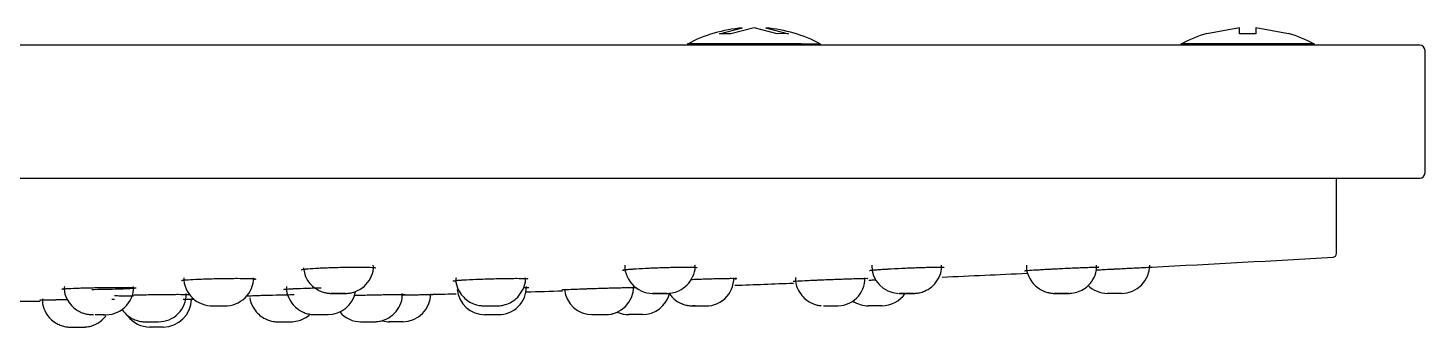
# Model space of a CAD drawing. Header units: millimetres. Extents: x -60 to 7633, y -2614 to 2146.
# Drawn here: x 2473.1 to 2551.8, y 1865.5 to 1882.4 of the extents above; entities that cross this region are included whole.
import ezdxf

# ---------------------------------------------------------------- set-up
doc = ezdxf.new("R2010")
doc.units = ezdxf.units.MM
doc.layers.get('0').update_dxf_attribs({"color": 250})

msp = doc.modelspace()

# ---------------------------------------------------------------- linework, layer by layer
at = {"linetype": 'Continuous'}
for p, q in [((2512.051, 1882.068), (2513.352, 1882.393)), ((2514.002, 1882.393), (2512.701, 1882.068)), ((2515.303, 1882.068), (2514.002, 1882.393)), ((2514.653, 1882.393), (2515.954, 1882.068)), ((2541.367, 1882.393), (2539.527, 1882.068)), ((2541.367, 1882.068), (2541.367, 1882.393)), ((2542.287, 1882.393), (2542.287, 1882.068)), ((2544.127, 1882.068), (2542.287, 1882.393)), ((2551.527, 1881.42), (2342.127, 1881.42)), ((2516.654, 1881.487), (2510.252, 1881.487)), ((2510.252, 1881.487), (2510.252, 1881.42)), ((2512.701, 1882.068), (2512.051, 1882.068)), ((2515.629, 1882.082), (2515.303, 1882.068)), ((2515.954, 1882.068), (2515.629, 1882.082)), ((2516.654, 1881.487), (2517.752, 1881.487)), ((2517.752, 1881.42), (2517.752, 1881.487)), ((2538.077, 1881.42), (2538.077, 1881.487)), ((2545.577, 1881.487), (2538.077, 1881.487)), ((2539.527, 1882.068), (2539.527, 1882.082)), ((2542.287, 1882.068), (2541.367, 1882.068)), ((2544.127, 1882.082), (2544.127, 1882.068)), ((2545.577, 1881.487), (2545.577, 1881.42)), ((2551.827, 1874.22), (2551.827, 1881.12)), ((2342.127, 1873.92), (2551.527, 1873.92)), ((2546.827, 1869.663), (2546.827, 1873.92)), ((2531.742, 1867.42), (2530.93, 1867.42)), ((2534.724, 1867.42), (2533.911, 1867.42)), ((2483.433, 1866.72), (2484.184, 1866.72)), ((2483.499, 1866.72), (2483.901, 1866.72)), ((2498.758, 1866.72), (2499.551, 1866.72)), ((2498.786, 1866.72), (2499.521, 1866.72)), ((2510.518, 1866.72), (2510.57, 1866.72)), ((2510.536, 1866.72), (2511.269, 1866.72)), ((2510.673, 1866.72), (2511.152, 1866.72)), ((2511.291, 1866.72), (2511.312, 1866.72)), ((2517.91, 1866.72), (2518.705, 1866.72)), ((2517.93, 1866.72), (2518.363, 1866.72)), ((2517.935, 1866.72), (2518.171, 1866.72)), ((2518.163, 1866.72), (2518.546, 1866.72)), ((2521.227, 1866.72), (2520.431, 1866.72)), ((2476.874, 1866.22), (2477.363, 1866.22)), ((2479.728, 1865.82), (2480.428, 1865.82)), ((2487.127, 1865.82), (2487.929, 1865.82)), ((2487.16, 1865.82), (2487.68, 1865.82)), ((2489.203, 1866.22), (2490.005, 1866.22)), ((2489.271, 1866.22), (2489.977, 1866.22)), ((2491.822, 1865.82), (2492.623, 1865.82)), ((2491.857, 1865.82), (2492.569, 1865.82)), ((2494.225, 1865.82), (2493.423, 1865.82)), ((2498.816, 1866.22), (2499.62, 1866.22)), ((2498.847, 1866.22), (2499.373, 1866.22)), ((2504.859, 1866.22), (2505.664, 1866.22)), ((2504.892, 1866.22), (2505.302, 1866.22)), ((2504.902, 1866.22), (2505.468, 1866.22)), ((2507.725, 1866.22), (2506.921, 1866.22)), ((2475.438, 1865.52), (2476.238, 1865.52)), ((2475.473, 1865.519), (2475.987, 1865.52)), ((2480.726, 1865.52), (2479.925, 1865.52))]:
    msp.add_line(p, q, dxfattribs=at)
for centre, radius, start, end in [((2514.002, 1874.42), 8, 94.72203, 117.95319), ((2514.002, 1874.42), 8, 62.04681, 85.18071), ((2541.827, 1874.42), 8, 106.70834, 117.95319), ((2541.827, 1874.42), 8, 62.04681, 73.29166), ((2551.527, 1881.12), 0.3, 0, 90), ((2551.527, 1874.22), 0.3, 270, 0), ((2546.627, 1869.663), 0.2, 273.33695, 0), ((2508.315, 1869.016), 1.603, 180.23836, 275.0199), ((2522.196, 1868.98), 1.56, 179.1049, 268.1256), ((2534.716, 1869.02), 1.6, 270.00861, 359.64146), ((2459.327, 3366.92), 1500, 272.946611, 273.336945), ((2483.454, 1868.315), 1.597, 180.3117, 272.22028), ((2484.202, 1868.315), 1.596, 268.67992, 359.55353), ((2511.3, 1868.273), 1.564, 263.53538, 1.19803), ((2459.327, 3366.92), 1500, 272.047271, 272.174218), ((2518.698, 1868.273), 1.557, 265.94291, 1.19706), ((2459.327, 3366.92), 1500, 272.494449, 272.677565), ((2477.456, 1867.791), 1.577, 265.29744, 0.4921), ((2480.447, 1867.375), 1.555, 269.2827, 1.18425), ((2489.977, 1867.817), 1.597, 270.00893, 349.39157), ((2494.192, 1867.42), 1.6, 270.00299, 359.37096), ((2459.327, 3366.92), 1500, 271.398327, 271.447566), ((2498.846, 1867.803), 1.584, 185.70598, 270.05011), ((2499.604, 1867.79), 1.57, 269.43579, 0.56366), ((2459.327, 3366.92), 1500, 271.599086, 271.676171), ((2504.878, 1867.777), 1.557, 185.20239, 270.51347), ((2505.634, 1867.82), 1.6, 270.00125, 359.35617), ((2507.696, 1867.82), 1.6, 269.99972, 345.58501), ((2521.2, 1868.32), 1.6, 269.97395, 325.782), ((2531.529, 1372.029), 495.391, 89.99009, 90.06511), ((2533.939, 1869.02), 1.6, 225.69452, 270.073), ((2459.327, 3366.92), 1500, 270.415445, 270.551406), ((2480.69, 1867.12), 1.6, 270.00344, 359.37095), ((2510.619, 1864.122), 2.599, 88.35277, 91.65899), ((2520.454, 1868.32), 1.6, 236.54089, 270.01327), ((2479.965, 1867.119), 1.6, 217.13701, 270.00767), ((2491.843, 1867.38), 1.561, 220.27112, 270.50734), ((2493.462, 1867.419), 1.6, 255.67246, 270.01905), ((2505.634, 1867.82), 1.6, 270.00125, 294.44135), ((2506.959, 1867.82), 1.6, 245.54243, 270.03381)]:
    msp.add_arc(centre, radius, start, end, dxfattribs=at)
for centre, major_axis, ratio in [((2490.572, 1867.42), (-0.402, 0), 0.000152), ((2508.692, 1867.42), (-0.403, 0), 0.000123), ((2522.596, 1867.42), (-0.405, 0), 0.000087)]:
    msp.add_ellipse(centre, major_axis=major_axis, ratio=ratio, dxfattribs=at)
for points, knots in [([(2488.48, 1868.749), (2488.482, 1868.752), (2488.499, 1868.761), (2488.56, 1868.774), (2488.647, 1868.785), (2488.707, 1868.792), (2488.87, 1868.809), (2489.175, 1868.832), (2489.64, 1868.857), (2489.901, 1868.867), (2490.032, 1868.872)], [0.7980481, 0.7980481, 0.7980481, 0.7980481, 0.8122347, 0.8435452, 0.8592222, 0.8670676, 0.8749193, 0.9372939, 0.9687809, 1, 1, 1, 1]), ([(2488.612, 1868.866), (2488.624, 1868.728), (2488.664, 1868.452), (2488.881, 1868.065), (2489.162, 1867.774), (2489.447, 1867.591), (2489.703, 1867.489), (2489.909, 1867.441), (2490.052, 1867.424), (2490.133, 1867.421), (2490.166, 1867.42), (2490.174, 1867.42), (2490.18, 1867.42), (2490.187, 1867.42), (2490.203, 1867.42), (2490.251, 1867.42), (2490.343, 1867.42), (2490.399, 1867.42), (2490.42, 1867.42)], [0.0453893, 0.0453893, 0.0453893, 0.0453893, 0.1839443, 0.3484255, 0.4848467, 0.6000638, 0.6946766, 0.7675877, 0.8173623, 0.8444209, 0.8499001, 0.8530866, 0.8563849, 0.8619992, 0.8775441, 0.9300462, 0.978898, 1, 1, 1, 1]), ([(2490.032, 1868.872), (2490.169, 1868.877), (2490.439, 1868.886), (2490.853, 1868.896), (2491.255, 1868.902), (2491.757, 1868.905), (2492.289, 1868.898), (2492.61, 1868.878), (2492.674, 1868.861), (2492.68, 1868.854)], [0, 0, 0, 0, 0.0319815, 0.0627738, 0.0935888, 0.1256275, 0.1879663, 0.2503039, 0.2852671, 0.2852671, 0.2852671, 0.2852671]), ([(2490.42, 1867.42), (2490.471, 1867.42), (2490.56, 1867.42), (2490.713, 1867.42), (2490.841, 1867.42), (2490.935, 1867.42), (2490.96, 1867.42), (2490.971, 1867.42), (2490.974, 1867.42), (2490.98, 1867.42), (2491.006, 1867.42), (2491.069, 1867.422), (2491.196, 1867.434), (2491.416, 1867.476), (2491.713, 1867.589), (2492.085, 1867.84), (2492.402, 1868.249), (2492.571, 1868.699), (2492.55, 1868.937), (2492.543, 1869.006)], [0, 0, 0, 0, 0.045487, 0.090878, 0.136068, 0.181275, 0.226973, 0.231257, 0.233871, 0.2357, 0.238846, 0.257934, 0.294126, 0.356671, 0.464658, 0.58553, 0.766089, 0.941395, 1, 1, 1, 1]), ([(2506.657, 1868.708), (2506.619, 1868.712), (2506.566, 1868.726), (2506.684, 1868.751), (2506.91, 1868.774), (2507.052, 1868.785), (2507.141, 1868.792), (2507.377, 1868.809), (2507.761, 1868.832), (2508.286, 1868.857), (2508.562, 1868.867), (2508.699, 1868.872)], [0.713021, 0.713021, 0.713021, 0.713021, 0.7498957, 0.8122347, 0.8435452, 0.8592222, 0.8670676, 0.8749193, 0.9372939, 0.9687809, 1, 1, 1, 1]), ([(2508.455, 1867.42), (2508.5, 1867.42), (2508.579, 1867.42), (2508.733, 1867.42), (2508.877, 1867.42), (2508.997, 1867.42), (2509.061, 1867.42), (2509.084, 1867.42), (2509.089, 1867.42), (2509.093, 1867.42), (2509.096, 1867.42), (2509.103, 1867.42), (2509.12, 1867.42), (2509.158, 1867.421), (2509.25, 1867.427), (2509.46, 1867.455), (2509.826, 1867.572), (2510.254, 1867.874), (2510.566, 1868.346), (2510.709, 1868.764), (2510.677, 1868.973), (2510.672, 1869.008)], [0, 0, 0, 0, 0.044055, 0.088139, 0.131933, 0.175669, 0.219539, 0.241763, 0.2537, 0.256259, 0.257789, 0.259415, 0.263464, 0.272924, 0.293822, 0.34525, 0.462938, 0.635749, 0.800337, 0.971304, 1, 1, 1, 1]), ([(2508.699, 1868.872), (2508.839, 1868.877), (2509.115, 1868.886), (2509.512, 1868.896), (2509.875, 1868.902), (2510.301, 1868.905), (2510.694, 1868.898), (2510.806, 1868.882), (2510.807, 1868.872)], [0, 0, 0, 0, 0.0319815, 0.0627738, 0.0935888, 0.1256275, 0.1879663, 0.2503039, 0.2503039, 0.2503039, 0.2503039]), ([(2520.508, 1868.708), (2520.512, 1868.712), (2520.573, 1868.726), (2520.837, 1868.751), (2521.165, 1868.774), (2521.353, 1868.785), (2521.466, 1868.792), (2521.758, 1868.809), (2522.193, 1868.832), (2522.745, 1868.857), (2523.015, 1868.867), (2523.15, 1868.872)], [0.712884, 0.712884, 0.712884, 0.712884, 0.7498957, 0.8122347, 0.8435452, 0.8592222, 0.8670676, 0.8749193, 0.9372939, 0.9687809, 1, 1, 1, 1]), ([(2522.291, 1867.42), (2522.326, 1867.42), (2522.391, 1867.42), (2522.535, 1867.42), (2522.685, 1867.42), (2522.824, 1867.42), (2522.93, 1867.42), (2522.986, 1867.42), (2522.989, 1867.42), (2522.998, 1867.42), (2523.002, 1867.42), (2523.012, 1867.42), (2523.041, 1867.421), (2523.149, 1867.425), (2523.349, 1867.452), (2523.664, 1867.551), (2524.038, 1867.774), (2524.378, 1868.164), (2524.579, 1868.619), (2524.572, 1868.893), (2524.567, 1869.007)], [0, 0, 0, 0, 0.042733, 0.085717, 0.128242, 0.170654, 0.213138, 0.255748, 0.277501, 0.27913, 0.280262, 0.28191, 0.288452, 0.305538, 0.375958, 0.462528, 0.592401, 0.747793, 0.909918, 1, 1, 1, 1]), ([(2523.15, 1868.872), (2523.284, 1868.877), (2523.547, 1868.886), (2523.899, 1868.896), (2524.199, 1868.902), (2524.519, 1868.905), (2524.747, 1868.898), (2524.712, 1868.882), (2524.631, 1868.871), (2524.624, 1868.87)], [0, 0, 0, 0, 0.0319815, 0.0627738, 0.0935888, 0.1256275, 0.1879663, 0.2503039, 0.2552087, 0.2552087, 0.2552087, 0.2552087]), ([(2529.249, 1868.696), (2529.25, 1868.698), (2529.276, 1868.704), (2529.479, 1868.721), (2529.946, 1868.751), (2530.354, 1868.774), (2530.574, 1868.785), (2530.704, 1868.792), (2531.032, 1868.809), (2531.49, 1868.832), (2532.03, 1868.857), (2532.277, 1868.867), (2532.399, 1868.872)], [0.6684299, 0.6684299, 0.6684299, 0.6684299, 0.6875255, 0.7498957, 0.8122347, 0.8435452, 0.8592222, 0.8670676, 0.8749193, 0.9372939, 0.9687809, 1, 1, 1, 1]), ([(2529.369, 1869.006), (2529.365, 1868.979), (2529.335, 1868.775), (2529.462, 1868.392), (2529.706, 1867.991), (2529.995, 1867.725), (2530.276, 1867.562), (2530.522, 1867.474), (2530.716, 1867.435), (2530.846, 1867.422), (2530.916, 1867.42), (2530.943, 1867.42), (2530.949, 1867.42), (2530.952, 1867.42), (2530.957, 1867.42), (2530.964, 1867.42), (2530.975, 1867.42), (2530.984, 1867.42)], [0, 0, 0, 0, 0.028694, 0.249546, 0.424192, 0.570579, 0.693783, 0.793932, 0.869574, 0.919323, 0.944601, 0.948931, 0.951481, 0.9541, 0.958513, 0.969929, 1, 1, 1, 1]), ([(2530.984, 1867.42), (2531.008, 1867.42), (2531.052, 1867.42), (2531.179, 1867.42), (2531.324, 1867.42), (2531.473, 1867.42), (2531.604, 1867.42), (2531.698, 1867.42), (2531.728, 1867.42), (2531.735, 1867.42), (2531.736, 1867.42), (2531.739, 1867.42), (2531.741, 1867.42), (2531.755, 1867.42), (2531.809, 1867.421), (2531.996, 1867.433), (2532.307, 1867.507), (2532.706, 1867.72), (2533.057, 1868.07), (2533.297, 1868.537), (2533.311, 1868.847), (2533.315, 1869.007)], [0, 0, 0, 0, 0.041456, 0.083614, 0.124915, 0.166056, 0.207253, 0.248522, 0.289851, 0.295206, 0.299122, 0.300092, 0.300878, 0.302257, 0.311955, 0.346234, 0.460962, 0.57838, 0.722781, 0.876861, 1, 1, 1, 1]), ([(2532.399, 1868.872), (2532.518, 1868.877), (2532.75, 1868.886), (2533.033, 1868.896), (2533.25, 1868.902), (2533.442, 1868.905), (2533.481, 1868.899), (2533.38, 1868.889), (2533.328, 1868.884)], [0, 0, 0, 0, 0.0319815, 0.0627738, 0.0935888, 0.1256275, 0.1879663, 0.2225683, 0.2225683, 0.2225683, 0.2225683]), ([(2533.264, 1868.744), (2533.348, 1868.748), (2533.56, 1868.759), (2533.851, 1868.774), (2534.089, 1868.785), (2534.226, 1868.792), (2534.568, 1868.809), (2535.017, 1868.832), (2535.508, 1868.857), (2535.715, 1868.867), (2535.817, 1868.872)], [0.7900481, 0.7900481, 0.7900481, 0.7900481, 0.8122347, 0.8435452, 0.8592222, 0.8670676, 0.8749193, 0.9372939, 0.9687809, 1, 1, 1, 1]), ([(2535.817, 1868.872), (2535.912, 1868.877), (2536.097, 1868.886), (2536.293, 1868.896), (2536.411, 1868.902), (2536.437, 1868.903), (2536.436, 1868.903), (2536.436, 1868.903)], [0, 0, 0, 0, 0.0319815, 0.0627738, 0.0935888, 0.1256275, 0.1258827, 0.1258827, 0.1258827, 0.1258827]), ([(2481.729, 1868.142), (2481.731, 1868.144), (2481.747, 1868.152), (2481.804, 1868.162), (2481.89, 1868.172), (2481.948, 1868.177), (2482.108, 1868.192), (2482.411, 1868.21), (2482.872, 1868.23), (2483.133, 1868.239), (2483.263, 1868.243)], [0.7981889, 0.7981889, 0.7981889, 0.7981889, 0.8122786, 0.8435815, 0.8592547, 0.8670984, 0.8749483, 0.9373081, 0.9687805, 1, 1, 1, 1]), ([(2483.263, 1868.243), (2483.4, 1868.247), (2483.669, 1868.255), (2484.083, 1868.263), (2484.486, 1868.268), (2484.989, 1868.27), (2485.536, 1868.266), (2485.856, 1868.249), (2485.923, 1868.234), (2485.929, 1868.229)], [0, 0, 0, 0, 0.0319616, 0.0627503, 0.0935661, 0.1255954, 0.1880308, 0.2504807, 0.2878152, 0.2878152, 0.2878152, 0.2878152]), ([(2497.223, 1868.103), (2497.115, 1868.107), (2496.997, 1868.119), (2497.132, 1868.143), (2497.353, 1868.162), (2497.494, 1868.172), (2497.583, 1868.177), (2497.815, 1868.192), (2498.197, 1868.21), (2498.721, 1868.23), (2498.996, 1868.239), (2499.133, 1868.243)], [0.6875994, 0.6875994, 0.6875994, 0.6875994, 0.7499547, 0.8122786, 0.8435815, 0.8592547, 0.8670984, 0.8749483, 0.9373081, 0.9687805, 1, 1, 1, 1]), ([(2497.206, 1868.306), (2497.2, 1868.214), (2497.185, 1867.966), (2497.346, 1867.564), (2497.608, 1867.205), (2497.898, 1866.971), (2498.171, 1866.832), (2498.404, 1866.76), (2498.58, 1866.73), (2498.693, 1866.721), (2498.75, 1866.72), (2498.771, 1866.72), (2498.774, 1866.72), (2498.776, 1866.72), (2498.778, 1866.72), (2498.781, 1866.72), (2498.784, 1866.72), (2498.786, 1866.72)], [0, 0, 0, 0, 0.098662, 0.30897, 0.478731, 0.622032, 0.741834, 0.837674, 0.907865, 0.951474, 0.971497, 0.974357, 0.975824, 0.977142, 0.979163, 0.983585, 1, 1, 1, 1]), ([(2499.133, 1868.243), (2499.274, 1868.247), (2499.549, 1868.255), (2499.947, 1868.263), (2500.313, 1868.268), (2500.74, 1868.27), (2501.151, 1868.266), (2501.258, 1868.253), (2501.259, 1868.244)], [0, 0, 0, 0, 0.0319616, 0.0627503, 0.0935661, 0.1255954, 0.1880308, 0.2504807, 0.2504807, 0.2504807, 0.2504807]), ([(2499.523, 1866.72), (2499.525, 1866.72), (2499.527, 1866.72), (2499.531, 1866.72), (2499.535, 1866.72), (2499.543, 1866.72), (2499.562, 1866.72), (2499.628, 1866.722), (2499.771, 1866.734), (2500.026, 1866.789), (2500.359, 1866.933), (2500.725, 1867.22), (2501.007, 1867.654), (2501.148, 1868.067), (2501.116, 1868.273), (2501.111, 1868.304)], [0, 0, 0, 0, 0.011927, 0.016407, 0.01952, 0.022228, 0.028678, 0.041853, 0.100181, 0.198173, 0.350441, 0.525508, 0.739767, 0.965812, 1, 1, 1, 1]), ([(2510.441, 1868.208), (2510.5, 1868.21), (2510.697, 1868.218), (2511.034, 1868.23), (2511.304, 1868.239), (2511.439, 1868.243)], [0.92353309, 0.92353309, 0.92353309, 0.92353309, 0.93730808, 0.96878047, 1, 1, 1, 1]), ([(2511.439, 1868.243), (2511.573, 1868.247), (2511.837, 1868.255), (2512.19, 1868.263), (2512.494, 1868.268), (2512.816, 1868.27), (2513.065, 1868.266), (2513.023, 1868.252), (2512.939, 1868.243), (2512.93, 1868.242)], [0, 0, 0, 0, 0.0319616, 0.0627503, 0.0935661, 0.1255954, 0.1880308, 0.2504807, 0.2571881, 0.2571881, 0.2571881, 0.2571881]), ([(2513.011, 1868.262), (2512.994, 1868.265), (2512.963, 1868.266), (2512.919, 1868.267), (2512.918, 1868.267)], [0.06275033, 0.06275033, 0.06275033, 0.06275033, 0.09356606, 0.09431605, 0.09431605, 0.09431605, 0.09431605]), ([(2512.942, 1868.243), (2512.973, 1868.247), (2513.012, 1868.252), (2513.023, 1868.256), (2513.025, 1868.257)], [0, 0, 0, 0, 0.03196158, 0.04002853, 0.04002853, 0.04002853, 0.04002853]), ([(2516.209, 1868.1), (2516.21, 1868.101), (2516.233, 1868.105), (2516.429, 1868.119), (2516.891, 1868.143), (2517.296, 1868.162), (2517.516, 1868.172), (2517.645, 1868.177), (2517.972, 1868.192), (2518.43, 1868.21), (2518.97, 1868.23), (2519.218, 1868.239), (2519.342, 1868.243)], [0.6693988, 0.6693988, 0.6693988, 0.6693988, 0.6875994, 0.7499547, 0.8122786, 0.8435815, 0.8592547, 0.8670984, 0.8749483, 0.9373081, 0.9687805, 1, 1, 1, 1]), ([(2516.341, 1868.308), (2516.338, 1868.29), (2516.307, 1868.093), (2516.43, 1867.713), (2516.67, 1867.305), (2516.959, 1867.034), (2517.24, 1866.867), (2517.487, 1866.778), (2517.672, 1866.738), (2517.761, 1866.73), (2517.793, 1866.727)], [0, 0, 0, 0, 0.020315, 0.268527, 0.464074, 0.627732, 0.765574, 0.877842, 0.962963, 1, 1, 1, 1]), ([(2519.342, 1868.243), (2519.46, 1868.247), (2519.694, 1868.255), (2519.98, 1868.263), (2520.2, 1868.268), (2520.395, 1868.27), (2520.437, 1868.267), (2520.404, 1868.263)], [0, 0, 0, 0, 0.0319616, 0.0627503, 0.0935661, 0.1255954, 0.1880308, 0.1880308, 0.1880308, 0.1880308]), ([(2520.473, 1868.168), (2520.516, 1868.17), (2520.594, 1868.173), (2520.706, 1868.177), (2520.795, 1868.181), (2520.849, 1868.183), (2520.87, 1868.184)], [0.84920625, 0.84920625, 0.84920625, 0.84920625, 0.85925472, 0.86709839, 0.87494827, 0.87954434, 0.87954434, 0.87954434, 0.87954434]), ([(2474.979, 1867.657), (2474.981, 1867.659), (2474.998, 1867.665), (2475.06, 1867.674), (2475.147, 1867.682), (2475.207, 1867.686), (2475.369, 1867.697), (2475.674, 1867.711), (2476.138, 1867.727), (2476.4, 1867.734), (2476.53, 1867.737)], [0.7955979, 0.7955979, 0.7955979, 0.7955979, 0.81232, 0.8436526, 0.8593372, 0.8671853, 0.8750384, 0.9373716, 0.9687935, 1, 1, 1, 1]), ([(2475.13, 1867.805), (2475.123, 1867.748), (2475.099, 1867.523), (2475.24, 1867.132), (2475.493, 1866.751), (2475.783, 1866.5), (2476.06, 1866.348), (2476.3, 1866.267), (2476.487, 1866.233), (2476.607, 1866.222), (2476.673, 1866.22), (2476.695, 1866.22), (2476.7, 1866.22), (2476.703, 1866.22), (2476.709, 1866.22), (2476.721, 1866.22), (2476.747, 1866.22), (2476.768, 1866.22)], [0, 0, 0, 0, 0.058537, 0.266798, 0.433147, 0.573142, 0.690639, 0.785484, 0.856157, 0.901486, 0.923394, 0.926825, 0.929204, 0.932252, 0.938122, 0.957933, 1, 1, 1, 1]), ([(2476.53, 1867.737), (2476.667, 1867.74), (2476.937, 1867.746), (2477.351, 1867.752), (2477.753, 1867.756), (2478.253, 1867.758), (2478.796, 1867.754), (2479.111, 1867.741), (2479.174, 1867.729), (2479.179, 1867.725)], [0, 0, 0, 0, 0.0319875, 0.0627928, 0.0935959, 0.1255649, 0.1880565, 0.250576, 0.2877451, 0.2877451, 0.2877451, 0.2877451]), ([(2479.162, 1867.715), (2479.128, 1867.707), (2479.028, 1867.697), (2478.85, 1867.686), (2478.772, 1867.682), (2478.622, 1867.674), (2478.27, 1867.66), (2477.642, 1867.641), (2477.037, 1867.63), (2476.722, 1867.627), (2476.679, 1867.626)], [0.3129169, 0.3129169, 0.3129169, 0.3129169, 0.3752328, 0.3830813, 0.3909294, 0.4066265, 0.4380195, 0.5005373, 0.5628926, 0.5728018, 0.5728018, 0.5728018, 0.5728018]), ([(2479.017, 1867.272), (2478.855, 1867.271), (2478.485, 1867.269), (2478.073, 1867.273), (2477.958, 1867.28), (2477.962, 1867.285), (2477.962, 1867.285)], [0.582966, 0.582966, 0.582966, 0.582966, 0.6252068, 0.6875933, 0.7499489, 0.7536749, 0.7536749, 0.7536749, 0.7536749]), ([(2479.031, 1867.331), (2479.106, 1867.333), (2479.308, 1867.338), (2479.654, 1867.345), (2479.929, 1867.35), (2480.066, 1867.352)], [0.91785318, 0.91785318, 0.91785318, 0.91785318, 0.93730583, 0.96875897, 1, 1, 1, 1]), ([(2480.066, 1867.352), (2480.206, 1867.355), (2480.482, 1867.359), (2480.877, 1867.363), (2481.24, 1867.366), (2481.663, 1867.367), (2482.067, 1867.364), (2482.167, 1867.357), (2482.165, 1867.352)], [0, 0, 0, 0, 0.0319254, 0.0627327, 0.0935752, 0.1255871, 0.1880356, 0.2504652, 0.2504652, 0.2504652, 0.2504652]), ([(2485.551, 1867.271), (2485.503, 1867.271), (2485.406, 1867.274), (2485.449, 1867.283), (2485.765, 1867.296), (2486.094, 1867.307), (2486.282, 1867.312), (2486.396, 1867.316), (2486.688, 1867.323), (2487.124, 1867.334), (2487.675, 1867.345), (2487.945, 1867.35), (2488.08, 1867.352)], [0.6544382, 0.6544382, 0.6544382, 0.6544382, 0.6875933, 0.7499489, 0.8122735, 0.8435768, 0.8592503, 0.8670942, 0.8749444, 0.9373058, 0.968759, 1, 1, 1, 1]), ([(2487.559, 1867.633), (2487.526, 1867.635), (2487.476, 1867.644), (2487.592, 1867.659), (2487.817, 1867.674), (2487.96, 1867.682), (2488.049, 1867.686), (2488.284, 1867.697), (2488.667, 1867.711), (2489.192, 1867.727), (2489.467, 1867.734), (2489.604, 1867.737)], [0.715244, 0.715244, 0.715244, 0.715244, 0.7499247, 0.81232, 0.8436526, 0.8593372, 0.8671853, 0.8750384, 0.9373716, 0.9687935, 1, 1, 1, 1]), ([(2487.651, 1867.807), (2487.647, 1867.777), (2487.618, 1867.572), (2487.746, 1867.188), (2487.99, 1866.789), (2488.279, 1866.523), (2488.559, 1866.361), (2488.805, 1866.274), (2488.998, 1866.235), (2489.127, 1866.222), (2489.197, 1866.22), (2489.223, 1866.22), (2489.229, 1866.22), (2489.232, 1866.22), (2489.237, 1866.22), (2489.244, 1866.22), (2489.259, 1866.22), (2489.271, 1866.22)], [0, 0, 0, 0, 0.031194, 0.251391, 0.425679, 0.571824, 0.694798, 0.794703, 0.870074, 0.919541, 0.944576, 0.948827, 0.951343, 0.953987, 0.958456, 0.970181, 1, 1, 1, 1]), ([(2491.458, 1867.312), (2491.469, 1867.313), (2491.512, 1867.314), (2491.588, 1867.316), (2491.916, 1867.323), (2492.374, 1867.334), (2492.913, 1867.345), (2493.159, 1867.35), (2493.282, 1867.352)], [0.8565338, 0.8565338, 0.8565338, 0.8565338, 0.8592503, 0.8670942, 0.8749444, 0.9373058, 0.968759, 1, 1, 1, 1]), ([(2492.569, 1865.82), (2492.576, 1865.82), (2492.587, 1865.82), (2492.59, 1865.82), (2492.591, 1865.82), (2492.592, 1865.82), (2492.594, 1865.82), (2492.596, 1865.82), (2492.601, 1865.82), (2492.612, 1865.82), (2492.633, 1865.82), (2492.675, 1865.822), (2492.758, 1865.827), (2492.93, 1865.85), (2493.253, 1865.941), (2493.656, 1866.184), (2494.002, 1866.609), (2494.185, 1867.051), (2494.171, 1867.31), (2494.165, 1867.406)], [0, 0, 0, 0, 0.018116, 0.031505, 0.038693, 0.040312, 0.040987, 0.041656, 0.043289, 0.046955, 0.054303, 0.068068, 0.09486, 0.151431, 0.268566, 0.480238, 0.682494, 0.899434, 1, 1, 1, 1]), ([(2493.282, 1867.352), (2493.4, 1867.355), (2493.631, 1867.359), (2493.913, 1867.363), (2494.129, 1867.366), (2494.318, 1867.367), (2494.353, 1867.365), (2494.318, 1867.363)], [0, 0, 0, 0, 0.0319254, 0.0627327, 0.0935752, 0.1255871, 0.1880356, 0.1880356, 0.1880356, 0.1880356]), ([(2494.198, 1867.326), (2494.348, 1867.33), (2494.629, 1867.336), (2495.01, 1867.345), (2495.216, 1867.35), (2495.318, 1867.352)], [0.90278694, 0.90278694, 0.90278694, 0.90278694, 0.93730583, 0.96875897, 1, 1, 1, 1]), ([(2495.318, 1867.352), (2495.412, 1867.355), (2495.597, 1867.359), (2495.79, 1867.363), (2495.908, 1867.366), (2495.932, 1867.367), (2495.932, 1867.367)], [0, 0, 0, 0, 0.0319254, 0.0627327, 0.0935752, 0.1253587, 0.1253587, 0.1253587, 0.1253587]), ([(2501.017, 1867.757), (2501.026, 1867.757), (2501.175, 1867.757), (2501.277, 1867.756), (2501.314, 1867.752)], [0.12166021, 0.12166021, 0.12166021, 0.12166021, 0.12556489, 0.18805654, 0.18805654, 0.18805654, 0.18805654]), ([(2503.169, 1867.625), (2503.169, 1867.626), (2503.194, 1867.629), (2503.397, 1867.641), (2503.864, 1867.659), (2504.272, 1867.674), (2504.493, 1867.682), (2504.622, 1867.686), (2504.95, 1867.697), (2505.408, 1867.711), (2505.947, 1867.727), (2506.193, 1867.734), (2506.316, 1867.737)], [0.6677601, 0.6677601, 0.6677601, 0.6677601, 0.6875442, 0.7499247, 0.81232, 0.8436526, 0.8593372, 0.8671853, 0.8750384, 0.9373716, 0.9687935, 1, 1, 1, 1]), ([(2506.316, 1867.737), (2506.434, 1867.74), (2506.666, 1867.746), (2506.949, 1867.752), (2507.167, 1867.756), (2507.323, 1867.758), (2507.37, 1867.756), (2507.375, 1867.755)], [0, 0, 0, 0, 0.0319875, 0.0627928, 0.0935959, 0.1255649, 0.1653454, 0.1653454, 0.1653454, 0.1653454]), ([(2509.219, 1867.42), (2509.264, 1867.353), (2509.389, 1867.194), (2509.627, 1866.991), (2509.903, 1866.843), (2510.141, 1866.765), (2510.324, 1866.732), (2510.445, 1866.722), (2510.506, 1866.72), (2510.53, 1866.72), (2510.534, 1866.72), (2510.536, 1866.72), (2510.536, 1866.72), (2510.536, 1866.72)], [0.3759892, 0.3759892, 0.3759892, 0.3759892, 0.4722568, 0.621451, 0.7465412, 0.8472741, 0.9219863, 0.9694996, 0.9922728, 0.9961382, 0.9978257, 0.9991435, 1, 1, 1, 1]), ([(2473.877, 1867.039), (2473.82, 1867.04), (2473.713, 1867.041), (2473.758, 1867.047), (2474.075, 1867.055), (2474.404, 1867.061), (2474.579, 1867.064), (2474.663, 1867.066), (2474.721, 1867.067), (2474.919, 1867.07), (2475.122, 1867.073), (2475.298, 1867.076)], [0.6503057, 0.6503057, 0.6503057, 0.6503057, 0.6875863, 0.7499425, 0.8122681, 0.843572, 0.8592459, 0.8631677, 0.8670907, 0.8749412, 0.9161944, 0.9161944, 0.9161944, 0.9161944]), ([(2473.903, 1867.106), (2473.897, 1867.004), (2473.886, 1866.749), (2474.053, 1866.345), (2474.317, 1865.992), (2474.607, 1865.763), (2474.879, 1865.627), (2475.11, 1865.557), (2475.283, 1865.529), (2475.394, 1865.521), (2475.449, 1865.52), (2475.468, 1865.52), (2475.472, 1865.519), (2475.473, 1865.519), (2475.473, 1865.519), (2475.473, 1865.519)], [0, 0, 0, 0, 0.111428, 0.324289, 0.496591, 0.64212, 0.763636, 0.86058, 0.93121, 0.974671, 0.994291, 0.997125, 0.998446, 0.999537, 1, 1, 1, 1]), ([(2477.811, 1867.097), (2477.869, 1867.097), (2477.932, 1867.096), (2477.947, 1867.095), (2477.947, 1867.094)], [0.15175444, 0.15175444, 0.15175444, 0.15175444, 0.18803424, 0.20812129, 0.20812129, 0.20812129, 0.20812129]), ([(2478.374, 1866.52), (2478.428, 1866.441), (2478.564, 1866.273), (2478.815, 1866.07), (2479.088, 1865.931), (2479.321, 1865.859), (2479.498, 1865.83), (2479.609, 1865.821), (2479.668, 1865.82), (2479.686, 1865.82), (2479.689, 1865.82), (2479.692, 1865.82), (2479.696, 1865.82), (2479.701, 1865.82), (2479.716, 1865.82), (2479.728, 1865.82)], [0.3582647, 0.3582647, 0.3582647, 0.3582647, 0.4673632, 0.6070303, 0.7237858, 0.8171707, 0.8855394, 0.9279874, 0.9473624, 0.9500023, 0.9518166, 0.9541024, 0.958386, 0.9714925, 1, 1, 1, 1]), ([(2481.818, 1867.089), (2481.912, 1867.09), (2482.096, 1867.093), (2482.289, 1867.096), (2482.407, 1867.098), (2482.455, 1867.098), (2482.38, 1867.097), (2482.278, 1867.096)], [0, 0, 0, 0, 0.0318907, 0.0627178, 0.0935868, 0.1255786, 0.1871322, 0.1871322, 0.1871322, 0.1871322]), ([(2483.716, 1866.72), (2483.733, 1866.72), (2483.789, 1866.72), (2483.908, 1866.72), (2484.033, 1866.72), (2484.098, 1866.72), (2484.123, 1866.72)], [0, 0, 0, 0, 0.0161967, 0.0604408, 0.1047771, 0.1429661, 0.1429661, 0.1429661, 0.1429661]), ([(2485.586, 1867.169), (2485.586, 1867.165), (2485.601, 1866.99), (2485.73, 1866.666), (2485.992, 1866.307), (2486.281, 1866.072), (2486.555, 1865.932), (2486.788, 1865.86), (2486.965, 1865.83), (2487.078, 1865.821), (2487.136, 1865.82), (2487.156, 1865.82), (2487.159, 1865.82), (2487.16, 1865.82), (2487.16, 1865.82)], [0.0946755, 0.0946755, 0.0946755, 0.0946755, 0.0993403, 0.3148585, 0.4887392, 0.6355008, 0.7582226, 0.8564436, 0.9284425, 0.9732475, 0.9938338, 0.9966253, 0.9983621, 1, 1, 1, 1]), ([(2476.202, 1865.52), (2476.202, 1865.52), (2476.203, 1865.52), (2476.203, 1865.52), (2476.204, 1865.52), (2476.206, 1865.52), (2476.21, 1865.52), (2476.234, 1865.52), (2476.279, 1865.521), (2476.37, 1865.527), (2476.54, 1865.55), (2476.858, 1865.639), (2477.2, 1865.843), (2477.398, 1866.053), (2477.464, 1866.138)], [0, 0, 0, 0, 0.0013327, 0.004072, 0.0054583, 0.006397, 0.0075598, 0.0110665, 0.0340323, 0.0621807, 0.1203021, 0.2392772, 0.456819, 0.5858916, 0.5858916, 0.5858916, 0.5858916]), ([(2487.895, 1865.82), (2487.896, 1865.82), (2487.897, 1865.82), (2487.898, 1865.82), (2487.9, 1865.82), (2487.904, 1865.82), (2487.917, 1865.82), (2487.944, 1865.82), (2488.097, 1865.826), (2488.347, 1865.871), (2488.684, 1866.013), (2488.88, 1866.151), (2488.974, 1866.238)], [0, 0, 0, 0, 0.004912, 0.0077146, 0.008806, 0.0099464, 0.0130581, 0.0244452, 0.0422533, 0.195511, 0.3249212, 0.4777327, 0.4777327, 0.4777327, 0.4777327])]:
    msp.add_open_spline(points, degree=3, knots=knots, dxfattribs=at)
msp.add_open_spline([(2485.916, 1868.217), (2485.894, 1868.21), (2485.849, 1868.202), (2485.781, 1868.195)], degree=3, dxfattribs=at)

doc.saveas('drawing.dxf')
